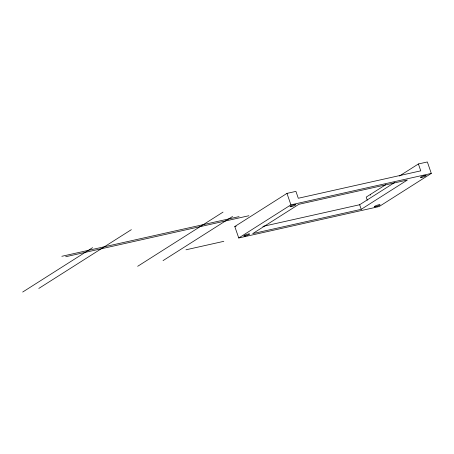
<?xml version="1.0" encoding="UTF-8"?>
<svg xmlns="http://www.w3.org/2000/svg" width="454" height="454" viewBox="0 0 454 454"><rect width="100%" height="100%" fill="white"/><g stroke="black" fill="none" stroke-linecap="round" stroke-linejoin="round"><path stroke-width="0.68" d="M22.7 292.041L92.593 247.657M38.794 288.438L131.348 229.667M137.681 266.299L223.033 212.103M163.043 260.619L232.561 216.479M234.792 226.523L286.968 193.387L295.929 191.384L298.295 198.262L420.762 170.84L418.395 163.968L427.35 161.959L431.3 173.422L379.118 206.559L238.736 237.987L234.792 226.523L236.171 226.211M238.736 237.987L290.918 204.85L431.3 173.422M385.781 184.676L366.213 197.098L367.292 200.225M399.418 176.016L418.395 163.968M262.872 226.404L359.647 204.737L394.56 182.57M361.225 209.322L407.38 180.017L298.857 204.311L252.702 233.623L361.225 209.322L359.647 204.737M61.835 256.294L239.059 216.62M65.671 256.748L248.871 215.735M185.975 249.796L223.811 241.329M286.968 193.387L290.918 204.85M370.413 195.078A3.07 0.499 -19 0 1 370.719 194.851M375.651 206.712A3.07 0.499 -19 0 0 380.066 204.799A3.07 0.499 -19 0 0 375.753 205.764A3.07 0.499 -19 0 0 375.651 206.712M421.8 177.406A3.07 0.499 -19 0 0 426.215 175.488A3.07 0.499 -19 0 0 421.908 176.453A3.07 0.499 -19 0 0 421.8 177.406M291.377 206.604A3.07 0.499 -19 0 0 295.792 204.686A3.07 0.499 -19 0 0 291.479 205.656A3.07 0.499 -19 0 0 291.377 206.604M245.222 235.915A3.07 0.499 -19 0 0 249.638 233.997A3.07 0.499 -19 0 0 245.325 234.962A3.07 0.499 -19 0 0 245.222 235.915"/></g></svg>
